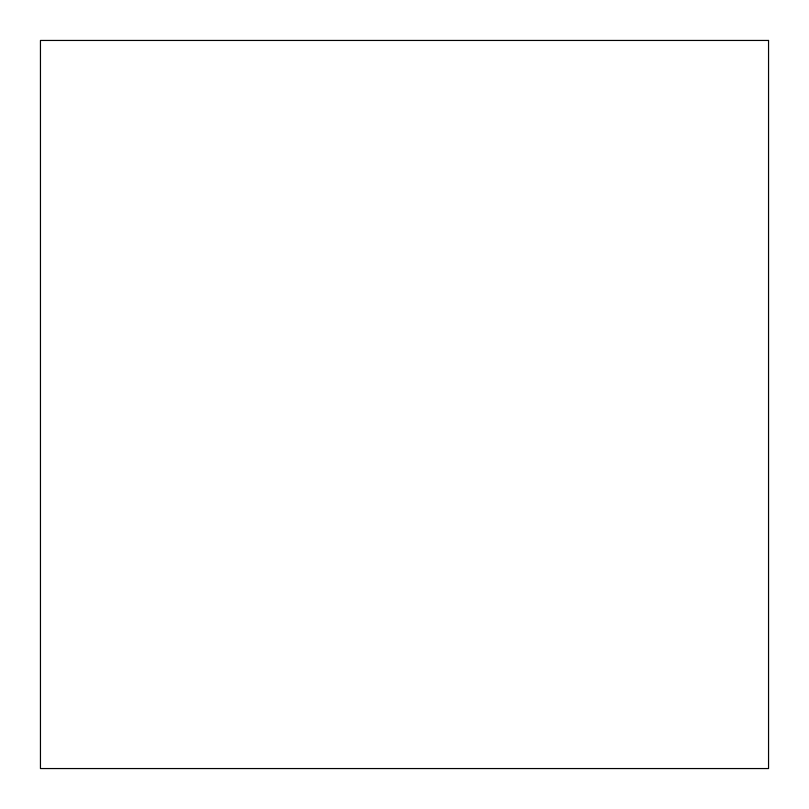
<?xml version="1.0" encoding="UTF-8"?>
<svg xmlns="http://www.w3.org/2000/svg" width="809" height="809" viewBox="0 0 809 809"><rect width="100%" height="100%" fill="white"/><g stroke="black" fill="none" stroke-linecap="round" stroke-linejoin="round"><path stroke-width="1.21" d="M768.55 40.45L40.45 40.45L40.45 768.55L768.55 768.55L768.55 40.45"/></g></svg>
